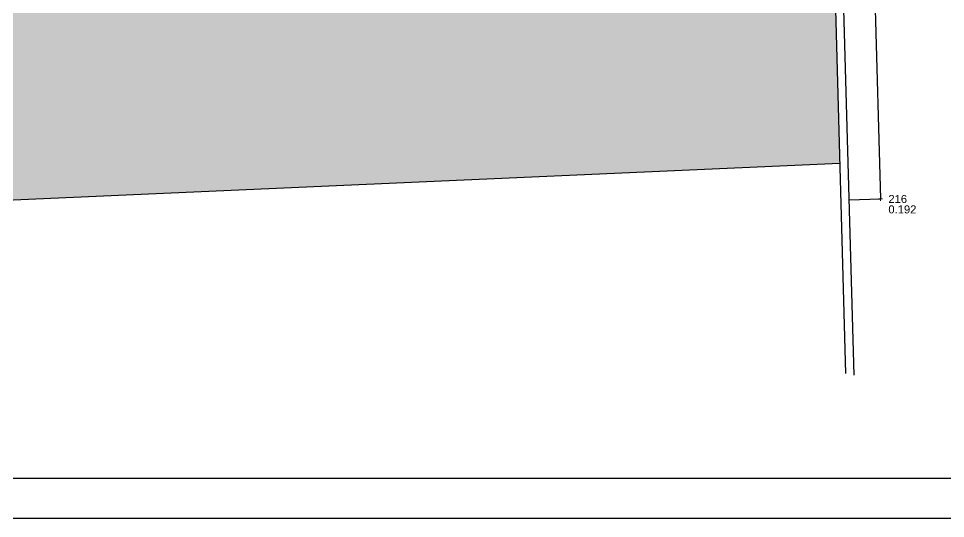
# Model space of a CAD drawing. Header units: millimetres. Extents: x 2622 to 2811, y 687 to 801.
# Drawn here: x 2660.36 to 2671.93, y 741.71 to 747.95 of the extents above; entities that cross this region are included whole.
import ezdxf

# ---------------------------------------------------------------- set-up
doc = ezdxf.new("R2010")
doc.units = ezdxf.units.MM
doc.layers.add('Muri', color=3, linetype='Continuous')
doc.layers.add('Verde', color=84, linetype='Continuous')
for name, color, linetype, lineweight in [('PT_TOPOG_CENTRO', 5, 'Continuous', 0), ('PT_TOPOG_NOME', 5, 'Continuous', 0), ('PT_TOPOG_QUOT', 10, 'Continuous', 0), ('PT_TOPOG_SIMB', 5, 'Continuous', 0)]:
    doc.layers.add(name, color=color, linetype=linetype, lineweight=lineweight)
doc.styles.get("Standard").update_dxf_attribs({"font": 'arial.ttf'})

# ---------------------------------------------------------------- blocks, each defined once
blk = doc.blocks.new('TPD_Standard')
at = {"layer": 'PT_TOPOG_CENTRO', "linetype": 'Continuous'}
blk.add_point((0, 0), dxfattribs=at)
at = {"layer": 'PT_TOPOG_SIMB', "linetype": 'Continuous'}
for p, q in [((0.05, 0), (-0.05, 0)), ((0, 0.05), (0, -0.05))]:
    blk.add_line(p, q, dxfattribs=at)
at = {"layer": 'PT_TOPOG_NOME', "linetype": 'Continuous', "lineweight": 0}
blk.add_attdef('Nome', (0, 0), '', height=0.2, dxfattribs=at)
at = {"layer": 'PT_TOPOG_QUOT', "linetype": 'Continuous', "lineweight": 0}
blk.add_attdef('Quota', (0, 0), '', height=0.2, dxfattribs=at)

msp = doc.modelspace()

# ---------------------------------------------------------------- hatches: boundary and pattern name
at = {"layer": 'Verde'}
h = msp.add_hatch(dxfattribs=at)
h.set_pattern_fill('DASH', color=140, scale=0.05, angle=45, style=0)
h.set_pattern_definition([(45, (1295.01577, 297.66502), (1e-17, 0.224506403), [0.15875, -0.15875])])
h.paths.add_polyline_path([(2670.5138, 749.7605), (2660.7014, 749.2353), (2650.9663, 748.7143), (2641.8823, 747.7214), (2632.033, 747.5637), (2625.0468, 747.5637), (2625.0468, 743.9978), (2641.5846, 744.3579), (2656.3456, 745.5147), (2670.6147, 746.1463)])
h.paths.add_polyline_path([(2648.8223, 746.3588), (2650.4099, 746.3588), (2650.4099, 746.9665), (2648.8223, 746.9665)], flags=24)

# ---------------------------------------------------------------- linework, layer by layer
for p, q in [((2670.4275, 752.8508), (2670.688, 743.52)), ((2670.5274, 752.8535), (2670.7887, 743.4984)), ((2670.9327, 752.4716), (2671.1218, 745.7002)), ((2670.7275, 745.6892), (2671.1218, 745.7002)), ((2774.9717, 741.7106), (2622.4563, 741.7106))]:
    msp.add_line(p, q)
msp.add_lwpolyline([(2625.0468, 743.9978), (2641.5846, 744.3579), (2656.3456, 745.5147), (2670.6147, 746.1463)])
at = {"layer": 'Muri'}
msp.add_line((2774.4717, 742.2106), (2622.9563, 742.2106), dxfattribs=at)

# ---------------------------------------------------------------- block references
at = {"layer": 'PT_TOPOG_CENTRO', "linetype": 'Continuous'}
ref = msp.add_blockref('TPD_Standard', (2671.1218, 745.7002), dxfattribs=dict(at, xscale=0.5, yscale=0.5, zscale=0.5))
ref.add_attrib('Nome', '216', (2671.2218, 745.6502), dxfattribs={"layer": 'PT_TOPOG_NOME', "linetype": 'Continuous', "lineweight": 0, "height": 0.1})
ref.add_attrib('Quota', '0.192', (2671.2218, 745.5202), dxfattribs={"layer": 'PT_TOPOG_QUOT', "linetype": 'Continuous', "lineweight": 0, "height": 0.1})

doc.saveas('drawing.dxf')
